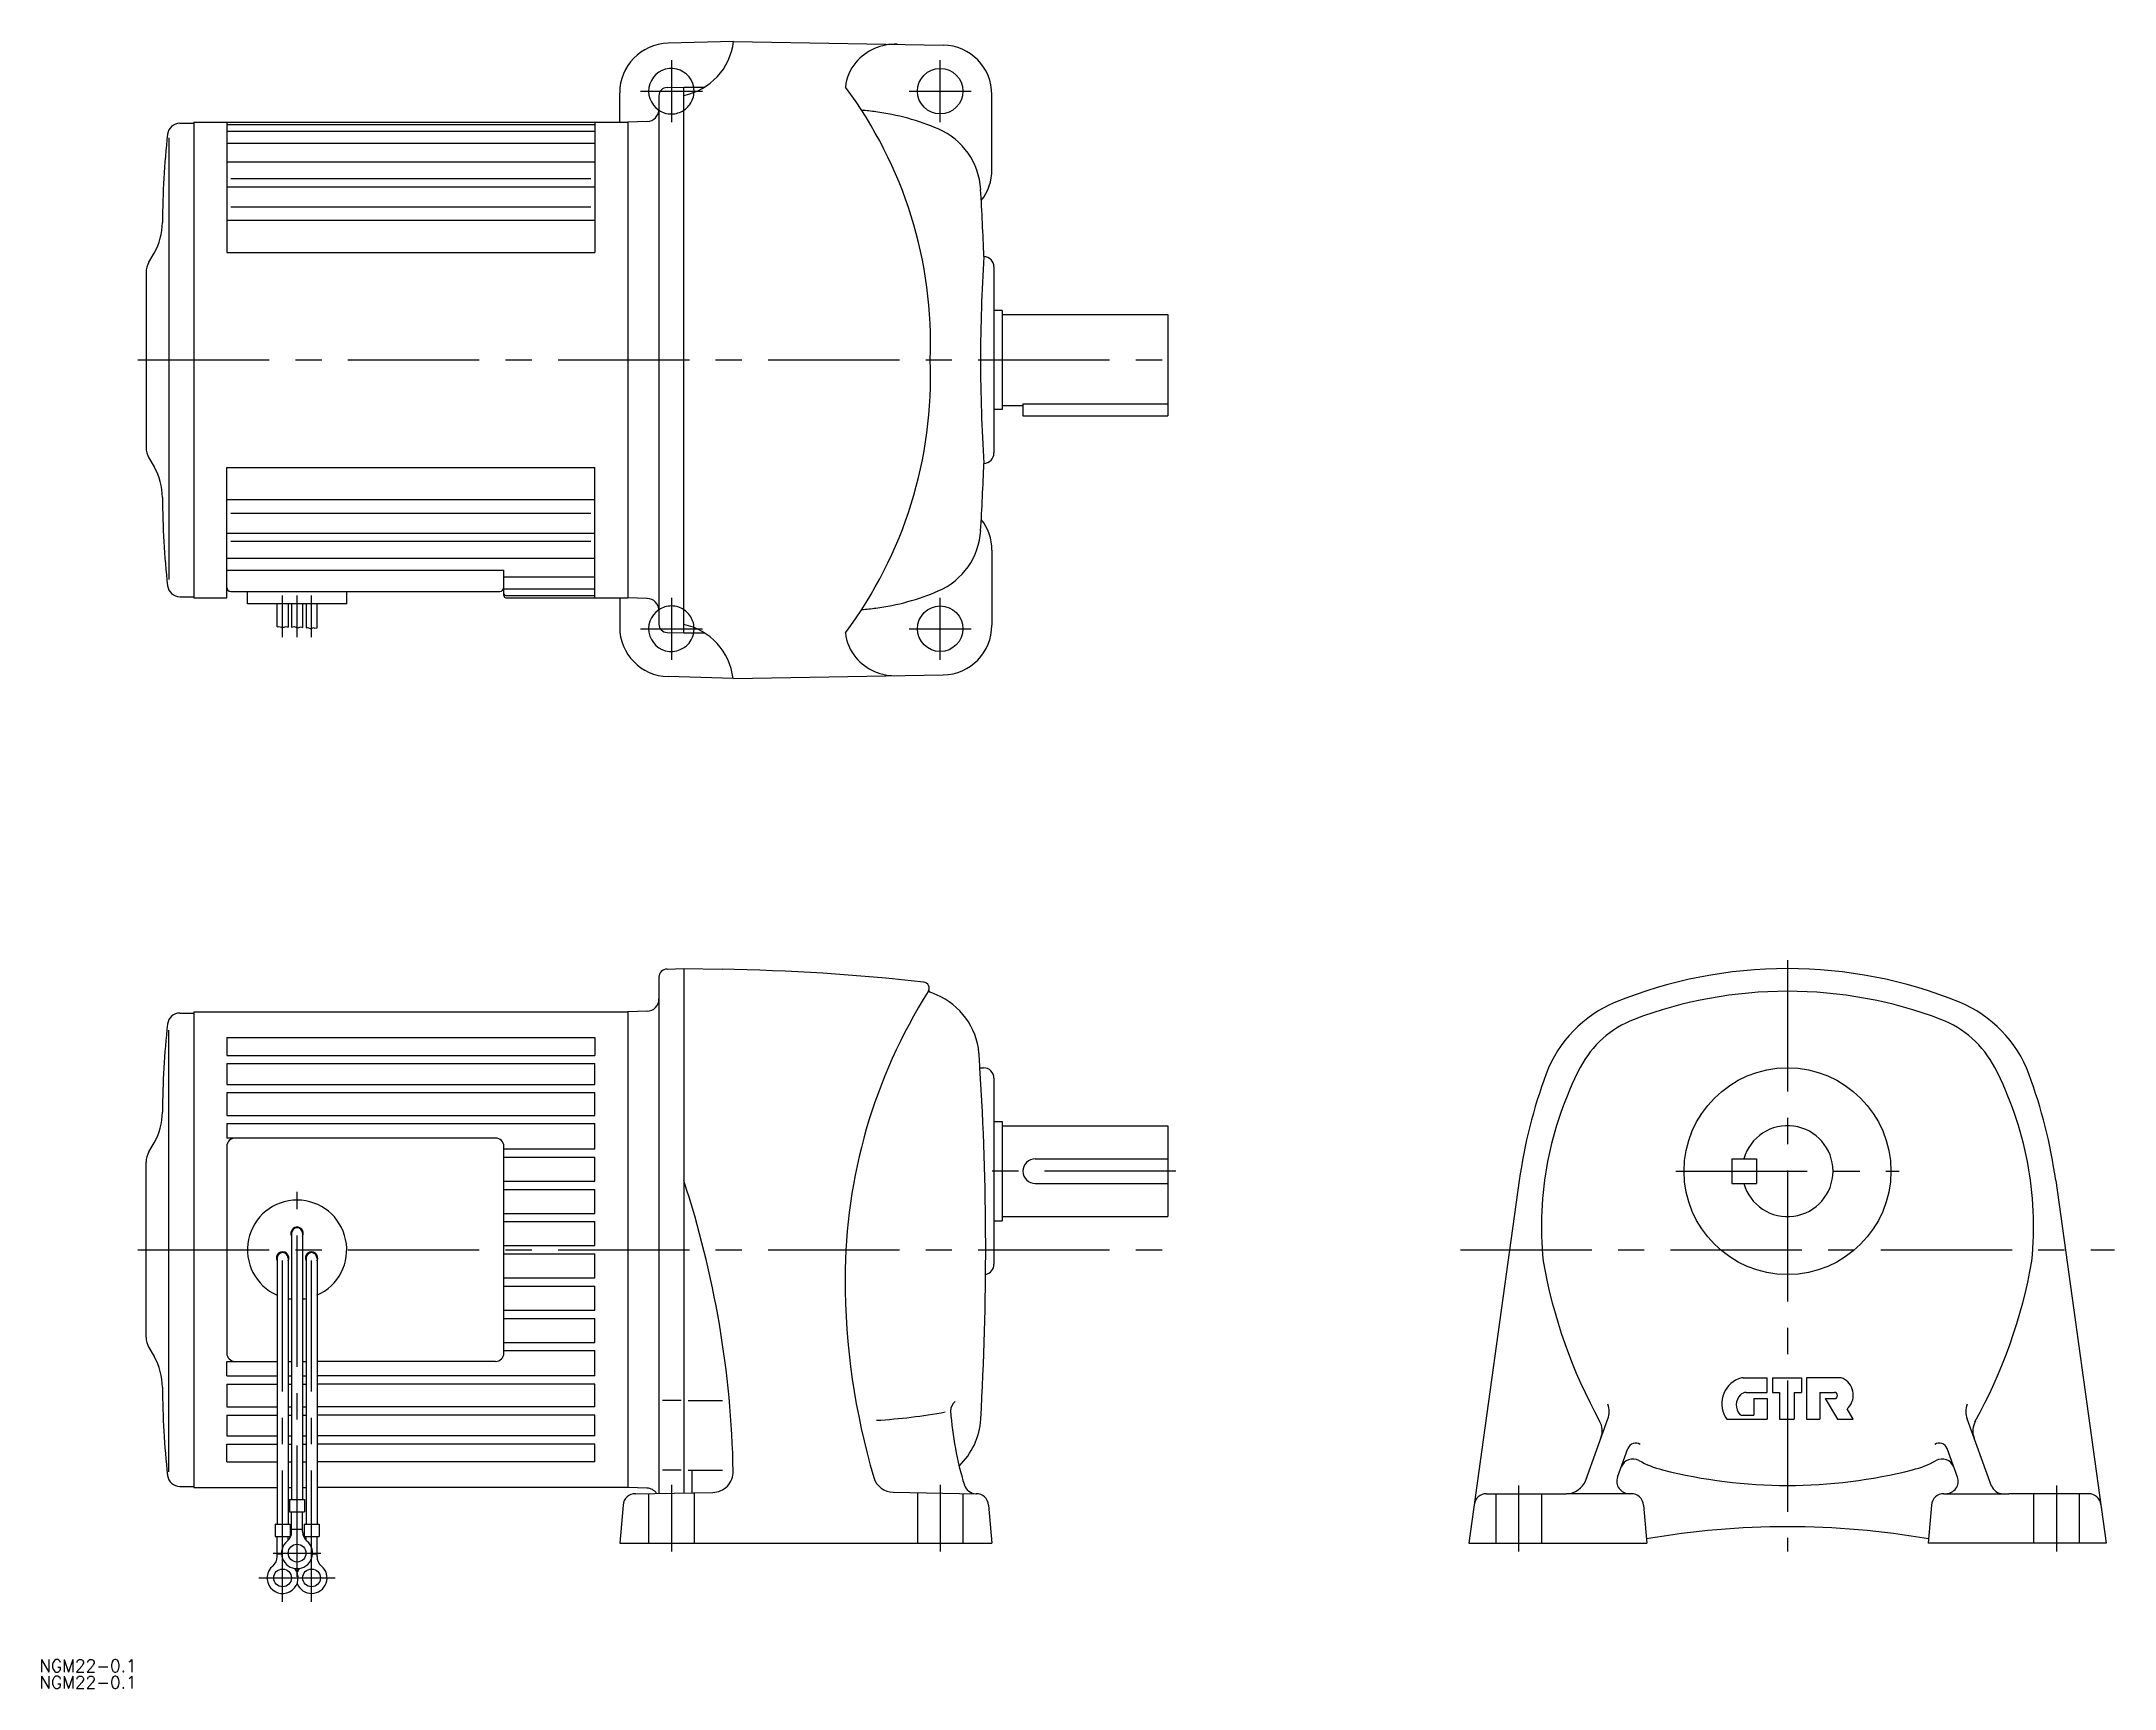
# Model space of a CAD drawing. Extents: x -422 to 79, y -106 to 292.
import ezdxf

# ---------------------------------------------------------------- set-up
doc = ezdxf.new("R2010")
doc.units = 0
doc.linetypes.add('CENTER', pattern=[50.8, 31.75, -6.35, 6.35, -6.35])
doc.linetypes.add('DASHED', pattern=[19.05, 12.7, -6.35])
doc.layers.get('0').update_dxf_attribs({"linetype": 'CONTINUOUS'})
doc.layers.add('CENTER', color=1, linetype='CENTER')
doc.styles.get("Standard").update_dxf_attribs({"font": 'txt.shx', "height": 3, "bigfont": 'bigfont.shx'})

# ---------------------------------------------------------------- blocks, each defined once
blk = doc.blocks.new('*U2')
at = {"color": 7, "linetype": 'CONTINUOUS'}
blk.add_text('NGM22-0.1', height=3, dxfattribs=at).set_placement((-422.69, -102.12))
blk = doc.blocks.new('*U3')
at = {"color": 7, "linetype": 'CONTINUOUS'}
blk.add_text('NGM22-0.1', height=3, dxfattribs=at).set_placement((-422.69, -106.12))

msp = doc.modelspace()

# ---------------------------------------------------------------- linework, layer by layer
at = {"color": 7, "linetype": 'CONTINUOUS'}
for p, q in [((-254.86, 292.18), (-270.68, 291.76)), ((-254.86, 292.21), (-204.16, 291.32)), ((-270.92, 281.07), (-266.87, 281.18)), ((-266.87, 149.18), (-266.87, 281.18)), ((-266.87, 281.18), (-261.79, 281.18)), ((-282.37, 272.68), (-282.37, 279.77)), ((-272.87, 279.07), (-272.87, 151.28)), ((-192.37, 261.18), (-192.37, 279.32)), ((-388.7, 272.43), (-385.37, 272.43)), ((-385.37, 272.68), (-385.37, 157.68)), ((-385.37, 272.68), (-280.37, 272.68)), ((-377.37, 272.68), (-377.37, 241.18)), ((-377.37, 272.14), (-288.37, 272.14)), ((-288.37, 272.68), (-288.37, 241.18)), ((-275.76, 272.84), (-280.37, 272.68)), ((-280.37, 272.68), (-280.37, 157.68)), ((-280.37, 272.68), (-280.37, 157.68)), ((-391.36, 268.86), (-391.36, 162.05)), ((-377.37, 270.48), (-288.37, 270.48)), ((-377.37, 267.6), (-288.37, 267.6)), ((-377.37, 263.07), (-288.37, 263.07)), ((-377.37, 257.04), (-288.37, 257.04)), ((-376.37, 259.03), (-289.37, 259.03)), ((-376.37, 252.23), (-289.37, 252.23)), ((-377.37, 248.95), (-288.37, 248.95)), ((-396.2, 238.84), (-394.93, 241.02)), ((-377.37, 241.18), (-288.37, 241.18)), ((-396.87, 236.34), (-396.87, 194.02)), ((-191.87, 237.68), (-191.87, 192.68)), ((-189.87, 227.18), (-191.87, 227.18)), ((-189.87, 227.18), (-189.87, 203.18)), ((-189.87, 226.18), (-149.87, 226.18)), ((-149.87, 226.18), (-149.87, 204.18)), ((-189.87, 203.18), (-191.87, 203.18)), ((-189.87, 204.18), (-184.87, 204.18)), ((-184.87, 204.59), (-149.87, 204.59)), ((-184.87, 204.59), (-184.87, 201.68)), ((-184.87, 201.68), (-149.87, 201.68)), ((-149.87, 204.18), (-149.87, 201.68)), ((-396.2, 191.52), (-394.93, 189.33)), ((-377.37, 189.18), (-288.37, 189.18)), ((-377.37, 157.68), (-377.37, 189.18)), ((-288.37, 157.68), (-288.37, 189.18)), ((-377.37, 181.41), (-288.37, 181.41)), ((-376.37, 178.13), (-289.37, 178.13)), ((-377.37, 173.31), (-288.37, 173.31)), ((-376.37, 171.32), (-289.37, 171.32)), ((-377.37, 167.28), (-288.37, 167.28)), ((-192.37, 169.18), (-192.37, 151.03)), ((-377.37, 164.38), (-310.37, 164.38)), ((-310.37, 158.18), (-310.37, 164.38)), ((-310.37, 162.75), (-288.37, 162.75)), ((-388.7, 157.93), (-385.37, 157.93)), ((-385.37, 157.68), (-377.37, 157.68)), ((-376.37, 159.18), (-311.37, 159.18)), ((-372.37, 156.18), (-372.37, 158.94)), ((-348.37, 156.18), (-372.37, 156.18)), ((-365.18, 150.63), (-365.18, 156.18)), ((-362.55, 156.18), (-362.55, 150.56)), ((-361.68, 156.18), (-361.68, 150.56)), ((-359.05, 156.18), (-359.05, 150.48)), ((-358.18, 156.18), (-358.18, 150.37)), ((-355.55, 150.38), (-355.55, 156.18)), ((-348.37, 156.18), (-348.37, 158.94)), ((-310.37, 159.87), (-288.37, 159.87)), ((-309.87, 158.22), (-288.37, 158.22)), ((-309.87, 157.68), (-280.37, 157.68)), ((-282.37, 157.68), (-282.37, 150.59)), ((-275.76, 157.52), (-280.37, 157.68)), ((-270.92, 149.28), (-266.87, 149.18)), ((-266.87, 149.18), (-261.86, 149.18)), ((-254.86, 138.18), (-270.68, 138.59)), ((-254.86, 138.15), (-204.16, 139.03)), ((-272.87, 65.89), (-272.87, -58.9)), ((-270.92, 67.89), (-266.87, 68)), ((-266.87, 68), (-257.62, 67.84)), ((-266.87, 68), (-266.87, -58.8)), ((-388.7, 57.25), (-385.37, 57.25)), ((-385.37, 57.5), (-280.37, 57.5)), ((-385.37, 57.5), (-385.37, -57.5)), ((-275.76, 57.66), (-280.37, 57.5)), ((-280.37, 57.5), (-280.37, -57.5)), ((-391.36, -53.69), (-391.36, 53.13)), ((-377.37, 51.29), (-288.37, 51.29)), ((-377.37, 51.29), (-377.37, 47)), ((-288.37, 51.29), (-288.37, 47)), ((-377.37, 47), (-288.37, 47)), ((-377.37, 45), (-377.37, 40)), ((-377.37, 45), (-288.37, 45)), ((-288.37, 40), (-288.37, 45)), ((-195.25, 44), (-194.37, 44)), ((-191.87, 41.5), (-191.87, -3.5)), ((-377.37, 40), (-288.37, 40)), ((-377.37, 38), (-377.37, 32.5)), ((-377.37, 38), (-288.37, 38)), ((-288.37, 32.5), (-288.37, 38)), ((-377.37, 32.5), (-288.37, 32.5)), ((-377.37, 30.5), (-377.37, 27)), ((-377.37, 30.5), (-288.37, 30.5)), ((-288.37, 24.4), (-288.37, 30.5)), ((-191.87, 31), (-189.87, 31)), ((-189.87, 31), (-189.87, 7)), ((-396.2, 23.66), (-394.93, 25.85)), ((-312.37, 27), (-377.37, 27)), ((-189.87, 30), (-149.87, 30)), ((-149.87, 30), (-149.87, 8)), ((-396.87, -21.16), (-396.87, 21.16)), ((-377.37, 25), (-377.37, -25)), ((-310.37, -25), (-310.37, 25)), ((-310.37, 24.4), (-288.37, 24.4)), ((-310.37, 22.4), (-288.37, 22.4)), ((-288.37, 16.6), (-288.37, 22.4)), ((-181.87, 22), (-149.87, 22)), ((-13.5, 22), (-13.5, 16)), ((-13.5, 22), (-7.5, 22)), ((-7.5, 22), (-7.5, 16)), ((-310.37, 16.6), (-288.37, 16.6)), ((-181.87, 16), (-149.87, 16)), ((-64.85, 16.72), (-77.07, -71)), ((-13.5, 16), (-7.5, 16)), ((64.85, 16.72), (77.07, -71)), ((-310.37, 14.6), (-288.37, 14.6)), ((-288.37, 8.8), (-288.37, 14.6)), ((-310.37, 8.8), (-288.37, 8.8)), ((-310.37, 6.8), (-288.37, 6.8)), ((-288.37, 1), (-288.37, 6.8)), ((-191.87, 7), (-189.87, 7)), ((-189.87, 8), (-149.87, 8)), ((-361.68, 4), (-361.68, -60.37)), ((-359.05, 4), (-359.05, -60.37)), ((-310.37, 1), (-288.37, 1)), ((-365.18, -2), (-365.18, -66.37)), ((-362.55, -2), (-362.55, -66.37)), ((-358.18, -2), (-358.18, -66.37)), ((-355.55, -2), (-355.55, -66.37)), ((-310.37, -1), (-288.37, -1)), ((-288.37, -6.8), (-288.37, -1)), ((-310.37, -6.8), (-288.37, -6.8)), ((-310.37, -8.8), (-288.37, -8.8)), ((-288.37, -14.6), (-288.37, -8.8)), ((-310.37, -14.6), (-288.37, -14.6)), ((-310.37, -16.6), (-288.37, -16.6)), ((-288.37, -22.4), (-288.37, -16.6)), ((-396.2, -23.66), (-394.93, -25.85)), ((-310.37, -22.4), (-288.37, -22.4)), ((-310.37, -24.4), (-288.37, -24.4)), ((-288.37, -30.5), (-288.37, -24.4)), ((-377.37, -27), (-365.18, -27)), ((-377.37, -30.5), (-377.37, -27)), ((-362.55, -27), (-361.68, -27)), ((-359.05, -27), (-358.18, -27)), ((-312.37, -27), (-355.55, -27)), ((-377.37, -30.5), (-365.18, -30.5)), ((-377.37, -32.5), (-377.37, -38)), ((-377.37, -32.5), (-365.18, -32.5)), ((-362.55, -30.5), (-361.68, -30.5)), ((-362.55, -32.5), (-361.68, -32.5)), ((-359.05, -30.5), (-358.18, -30.5)), ((-359.05, -32.5), (-358.18, -32.5)), ((-288.37, -30.5), (-355.55, -30.5)), ((-288.37, -32.5), (-355.55, -32.5)), ((-288.37, -38), (-288.37, -32.5)), ((-10.73, -31), (-4.9, -31)), ((-9.97, -34.5), (-4.9, -34.5)), ((-4.9, -34.5), (-4.9, -31)), ((-3.65, -31), (-3.65, -34.5)), ((-3.65, -31), (3.35, -31)), ((-3.65, -34.5), (-1.9, -34.5)), ((-1.9, -34.5), (-1.9, -41)), ((1.6, -34.5), (1.6, -41)), ((1.6, -34.5), (3.35, -34.5)), ((3.35, -31), (3.35, -34.5)), ((4.6, -31), (4.6, -41)), ((12.68, -31), (4.6, -31)), ((7.85, -34.5), (7.85, -41)), ((7.85, -34.5), (11.35, -34.5)), ((-377.37, -38), (-365.18, -38)), ((-377.37, -40), (-377.37, -45)), ((-377.37, -40), (-365.18, -40)), ((-362.55, -38), (-361.68, -38)), ((-362.55, -40), (-361.68, -40)), ((-359.05, -38), (-358.18, -38)), ((-359.05, -40), (-358.18, -40)), ((-288.37, -38), (-355.55, -38)), ((-288.37, -40), (-355.55, -40)), ((-288.37, -45), (-288.37, -40)), ((-267.49, -36.5), (-271.99, -36.5)), ((-265.79, -36.5), (-257.54, -36.5)), ((-11.18, -40), (-8.15, -40)), ((-8.15, -36), (-4.9, -36)), ((-8.15, -36), (-8.15, -40)), ((-4.9, -36), (-4.9, -41)), ((9.1, -36), (12.1, -41)), ((9.1, -36), (11.35, -36)), ((15.9, -41), (14.4, -38.5)), ((-377.37, -45), (-365.18, -45)), ((-362.55, -45), (-361.68, -45)), ((-359.05, -45), (-358.18, -45)), ((-288.37, -45), (-355.55, -45)), ((-48.8, -55.71), (-43.41, -40.9)), ((-14.7, -41), (-4.9, -41)), ((-1.9, -41), (1.6, -41)), ((4.6, -41), (7.85, -41)), ((12.1, -41), (15.9, -41)), ((49.34, -57.18), (43.41, -40.9)), ((-377.37, -51.29), (-377.37, -47)), ((-377.37, -47), (-365.18, -47)), ((-362.55, -47), (-361.68, -47)), ((-359.05, -47), (-358.18, -47)), ((-288.37, -47), (-355.55, -47)), ((-288.37, -51.29), (-288.37, -47)), ((-41.09, -54.97), (-38.58, -48.08)), ((41.08, -54.97), (38.58, -48.08)), ((-377.37, -51.29), (-365.18, -51.29)), ((-362.55, -51.29), (-361.68, -51.29)), ((-359.05, -51.29), (-358.18, -51.29)), ((-288.37, -51.29), (-355.55, -51.29)), ((-267.49, -53.32), (-271.99, -53.32)), ((-265.79, -53.32), (-257.54, -53.32)), ((-264.87, -58.71), (-264.87, -53.32)), ((-388.7, -57.25), (-385.37, -57.25)), ((-385.37, -57.5), (-365.18, -57.5)), ((-362.55, -57.5), (-361.68, -57.5)), ((-359.05, -57.5), (-358.18, -57.5)), ((-280.37, -57.5), (-355.55, -57.5)), ((-275.76, -57.66), (-280.37, -57.5)), ((-278.57, -59), (-259.82, -58.67)), ((-216.22, -58.65), (-196.17, -59)), ((-72.79, -59), (-53.5, -59)), ((-38.27, -59), (-53.5, -59)), ((-37.8, -59), (-38.27, -59)), ((37.8, -59), (38.27, -59)), ((38.27, -59), (53.5, -59)), ((72.79, -59), (53.5, -59)), ((-362.18, -60.37), (-362.18, -63.37)), ((-362.18, -60.37), (-358.55, -60.37)), ((-362.18, -63.37), (-358.55, -63.37)), ((-361.68, -68.18), (-361.68, -63.37)), ((-359.05, -68.18), (-359.05, -63.37)), ((-358.55, -60.37), (-358.55, -63.37)), ((-281.56, -61.74), (-282.37, -71)), ((-193.18, -61.74), (-192.37, -71)), ((-34.81, -61.74), (-34, -71)), ((34.81, -61.74), (34, -71)), ((-365.68, -66.37), (-365.68, -69.37)), ((-365.68, -66.37), (-362.05, -66.37)), ((-365.68, -69.37), (-362.05, -69.37)), ((-365.18, -74.18), (-365.18, -69.37)), ((-362.55, -70.3), (-362.55, -69.37)), ((-362.05, -66.37), (-362.05, -69.37)), ((-361.68, -67.57), (-359.05, -67.57)), ((-358.68, -66.37), (-358.68, -69.37)), ((-358.68, -66.37), (-355.05, -66.37)), ((-358.68, -69.37), (-355.05, -69.37)), ((-358.18, -70.3), (-358.18, -69.37)), ((-355.55, -74.18), (-355.55, -69.37)), ((-355.05, -66.37), (-355.05, -69.37)), ((-365.18, -73.57), (-364.12, -73.57)), ((-356.62, -73.57), (-355.55, -73.57)), ((-282.37, -71), (-192.37, -71)), ((-77.07, -71), (-34, -71)), ((77.07, -71), (34, -71))]:
    msp.add_line(p, q, dxfattribs=at)
at = {"color": 3, "linetype": 'CONTINUOUS'}
for p, q in [((-365.18, 150.63), (-364.75, 150.75)), ((-364.75, 150.75), (-364.11, 150.58)), ((-364.11, 150.58), (-363.47, 150.58)), ((-363.47, 150.58), (-363.04, 150.7)), ((-363.04, 150.7), (-362.55, 150.56)), ((-361.68, 150.56), (-361.04, 150.7)), ((-361.04, 150.7), (-360.23, 150.41)), ((-360.23, 150.41), (-359.34, 150.62)), ((-359.34, 150.62), (-359.05, 150.48)), ((-358.18, 150.37), (-357.84, 150.45)), ((-357.84, 150.45), (-356.99, 150.15)), ((-356.99, 150.15), (-356.4, 150.45)), ((-356.4, 150.45), (-356.05, 150.28)), ((-356.05, 150.28), (-355.55, 150.38))]:
    msp.add_line(p, q, dxfattribs=at)
at = {"color": 3, "linetype": 'DASHED'}
for p, q in [((-275.37, -58.94), (-275.37, -71)), ((-264.37, -58.75), (-264.37, -71)), ((-210.37, -58.75), (-210.37, -71)), ((-199.37, -58.94), (-199.37, -71)), ((-70.5, -59), (-70.5, -71)), ((-59.5, -59), (-59.5, -71)), ((59.5, -59), (59.5, -71)), ((70.5, -59), (70.5, -71))]:
    msp.add_line(p, q, dxfattribs=at)
at = {"color": 7, "linetype": 'CONTINUOUS'}
for centre, radius in [((-204.87, 280.18), 5.5), ((-204.87, 150.18), 5.5), ((0, 19), 25), ((-360.37, -73.37), 2.15), ((-363.87, -79.37), 2.15), ((-356.87, -79.37), 2.15)]:
    msp.add_circle(centre, radius, dxfattribs=at)
for centre, radius, start, end in [((-270.37, 279.77), 12, 91.5003, 180), ((-269.76, 293.89), 15, 281.1073, 353.4449), ((-215.93, 279.53), 12, 86.7611, 140.8434), ((-204.37, 279.32), 12, 0, 88.9997), ((-216.87, 279.97), 11, 139.4932, 173.6387), ((-269.87, 280.18), 5.5, 10.4757, 236.8025), ((-270.87, 279.07), 2, 91.5, 180), ((-310.92, 219.13), 103.73, 357.8144, 36.7435), ((-275.87, 275.84), 3, 272.0004, 0), ((-388.7, 269.43), 3, 90, 173.594), ((-227.87, 218.68), 57, 82.4693, 85.9763), ((-227.87, 218.68), 57, 66.7126, 82.4689), ((-212.05, 255.42), 17, 3.3775, 66.7126), ((-192.93, 247.45), 200, 173.594, 179.7127), ((-204.37, 261.18), 12, 321.8411, 0), ((-893.87, 215.18), 700, 2.04696, 3.37773), ((-407.92, 248.52), 15, 329.9995, 359.7127), ((-391.87, 236.34), 5, 149.9997, 180), ((204.88, 214.75), 400, 176.356, 179.9394), ((-194.37, 237.68), 2.5, 0, 88.7855), ((-310.92, 211.22), 103.73, 323.2565, 2.1856), ((204.88, 215.6), 400, 180.0606, 183.644), ((-391.87, 194.02), 5, 180, 210.0003), ((-194.37, 192.68), 2.5, 271.2145, 0), ((-407.92, 181.83), 15, 0.2869, 30.0001), ((-893.87, 215.18), 700, 356.6171, 357.95331), ((-192.93, 182.91), 200, 180.2874, 186.406), ((-204.37, 169.18), 12, 0, 38.1589), ((-212.05, 174.94), 17, 293.2874, 356.6225), ((-388.7, 160.93), 3, 186.406, 270), ((-376.37, 160.18), 1, 180, 270), ((-311.37, 160.18), 1, 270, 0), ((-309.87, 158.72), 0.5, 180, 270), ((-309.87, 158.18), 0.5, 180, 270), ((-275.87, 154.52), 3, 0, 88.0005), ((-227.87, 211.68), 57, 277.5311, 293.2874), ((-270.37, 150.59), 12, 180, 268.4997), ((-269.87, 150.18), 5.5, 123.1976, 349.5243), ((-270.87, 151.28), 2, 180, 268.5), ((-269.87, 136.5), 15, 6.4304, 78.463), ((-227.87, 211.68), 57, 274.0237, 277.5307), ((-204.37, 151.03), 12, 271.0003, 0), ((-216.87, 150.39), 11, 186.3613, 220.5068), ((-215.93, 150.82), 12, 219.1566, 273.2389), ((-270.87, 65.89), 2, 91.4977, 180), ((-266.87, -462.08), 530, 83.7174, 89.0007), ((0, -42), 110, 90, 112.2024), ((0, -42), 110, 67.7979, 90), ((-275.87, 60.66), 3, 272, 0), ((-97.87, -7), 130, 147.7116, 180), ((-209.03, 63.25), 1.5, 327.7118, 83.7175), ((-207.1, 62.72), 0.5, 164.6766, 248.6154), ((-228.07, 9.18), 57, 66.9629, 68.6151), ((-212.42, 45.99), 17, 5.317, 66.9629), ((0, -42), 104.5, 90, 110.7678), ((0, -42), 104.5, 69.2322, 90), ((-388.7, 54.25), 3, 90, 173.594), ((-30.23, 32.07), 30, 112.202, 159.6), ((-28.37, 32.8), 24.5, 110.7676, 152.6867), ((28.37, 32.8), 24.5, 27.3133, 69.2324), ((30.23, 32.07), 30, 20.4, 67.798), ((-192.93, 32.27), 200, 173.594, 179.7126), ((-893.87, 0), 700, 3.60382, 3.89595), ((-893.87, 0), 700, 356.64261, 3.60382), ((-194.37, 41.5), 2.5, 0, 90), ((56, 0), 122, 159.6003, 172.1209), ((24.5, 5.5), 84, 152.6869, 185.6307), ((-24.5, 5.5), 84, 354.3693, 27.3132), ((-56, 0), 122, 7.8791, 20.3998), ((-407.92, 33.35), 15, 329.9999, 359.7131), ((-375.37, 25), 2, 90, 180), ((-312.37, 25), 2, 0, 90), ((0, 19), 11, 195.8266, 164.1734), ((-391.87, 21.16), 5, 149.9997, 180), ((-181.87, 19), 3, 90, 270), ((-494.87, -58.22), 240, 1.1075, 18.1949), ((-360.37, 0), 12, 293.6563, 246.3435), ((-360.37, 4), 1.5, 331.2427, 208.7572), ((-360.37, 4), 1.31, 0, 180), ((-363.87, -2), 1.5, 331.2427, 208.7572), ((-363.87, -2), 1.31, 0, 180), ((-356.87, -2), 1.5, 331.2427, 208.7572), ((-356.87, -2), 1.31, 0, 180), ((-194.37, -3.5), 2.5, 280.9345, 0), ((64, 19), 125, 190.0164, 208.9069), ((-64, 19), 125, 331.0028, 349.9836), ((-57.87, -7), 170, 180, 196.4235), ((-360.37, 0), 12, 259.5087, 263.7085), ((-360.37, 0), 12, 276.2913, 280.4912), ((-391.87, -21.16), 5, 180, 210.0003), ((-375.37, -25), 2, 180, 270), ((-312.37, -25), 2, 270, 0), ((-407.92, -33.35), 15, 0.2873, 30.0005), ((-192.93, -32.27), 200, 180.2873, 186.406), ((-9.4, -37.24), 6.5, 112.3525, 215.3745), ((-10.73, -34), 3, 90, 112.3527), ((-9.97, -36.5), 2, 90, 135.5462), ((11.35, -35.25), 0.75, 270, 90), ((12.68, -33), 2, 59.1331, 90), ((11.4, -35.15), 4.5, 311.8104, 59.133), ((-229.09, 100.86), 142.39, 273.5636, 280.3001), ((-199.37, -39), 3, 129.0888, 180), ((-122.56, -33.39), 80, 184.0191, 197.0753), ((-48.11, -39.19), 5, 339.9976, 21.2148), ((-8.9, -37.55), 3.5, 135.5461, 220.529), ((-11.18, -39.5), 0.5, 220.5302, 270), ((48.11, -39.19), 5, 158.7852, 200.0023), ((-212.04, -40), 17, 313.65, 356.6428), ((-49.8, -43.84), 5, 339.9985, 28.9065), ((49.8, -43.84), 5, 151.0935, 199.9996), ((-36.7, -48.76), 2, 56.6841, 159.9963), ((36.7, -48.76), 2, 20.0037, 123.3159), ((-388.7, -54.25), 3, 186.406, 270), ((-259.91, -53.67), 5, 271.0001, 1.1077), ((-216.13, -53.65), 5, 196.4233, 269.0006), ((-38.27, -56), 3, 159.999, 270), ((-37.39, -53.6), 3, 61.0896, 159.9962), ((-24.34, -29.96), 24, 241.0894, 255.7679), ((0, 66), 123, 255.768, 270), ((0, 66), 123, 270, 284.2321), ((24.34, -29.96), 24, 284.2321, 298.9097), ((37.39, -53.6), 3, 20.0001, 118.9102), ((38.27, -56), 3, 270, 20.0014), ((-278.57, -62), 3, 90, 175.0005), ((-275.87, -60.66), 3, 35.6527, 88), ((-196.17, -56), 3, 197.0752, 269.0006), ((-196.17, -62), 3, 5.0004, 90), ((-72.79, -62), 3, 90, 172.0691), ((-53.5, -54), 5, 270, 339.9987), ((-37.8, -62), 3, 5.0004, 90), ((37.8, -62), 3, 90, 175), ((52.1, -56), 3, 199.9997, 270), ((72.79, -62), 3, 7.9317, 90), ((-364.68, -68.18), 3, 309.7364, 0), ((-356.05, -68.18), 3, 180, 230.2633), ((0, -267), 200, 80.1848, 99.8152), ((-368.18, -74.18), 3, 309.7364, 0), ((-360.37, -73.37), 3.75, 129.7369, 50.2634), ((-352.55, -74.18), 3, 180, 230.2633), ((-363.87, -79.37), 3.75, 129.7369, 37.5877), ((-356.87, -79.37), 3.75, 201.0318, 50.2634), ((-356.87, -79.37), 3.75, 142.4118, 158.9677)]:
    msp.add_arc(centre, radius, start, end, dxfattribs=at)
at = {"color": 3, "linetype": 'DASHED'}
for centre, start, end in [((-269.87, 280.18), 236.8025, 10.4757), ((-269.87, 150.18), 349.5243, 123.1976)]:
    msp.add_arc(centre, 5.5, start, end, dxfattribs=at)
at = {"layer": 'CENTER', "color": 1, "linetype": 'CENTER'}
for p, q in [((-269.87, 287.68), (-269.87, 272.68)), ((-204.87, 272.68), (-204.87, 287.68)), ((-277.37, 280.18), (-262.37, 280.18)), ((-212.37, 280.18), (-197.37, 280.18)), ((-398.87, 215.18), (-147.87, 215.18)), ((-363.87, 148.15), (-363.87, 158.18)), ((-360.37, 148.15), (-360.37, 158.18)), ((-356.87, 148.15), (-356.87, 158.18)), ((-269.87, 157.68), (-269.87, 142.68)), ((-204.87, 142.68), (-204.87, 157.68)), ((-277.37, 150.18), (-262.37, 150.18)), ((-212.37, 150.18), (-197.37, 150.18)), ((0, 70), (0, -73)), ((-147.87, 19), (-196.13, 19)), ((-27, 19), (27, 19)), ((-360.37, -79.12), (-360.37, 14)), ((-398.87, 0), (-147.87, 0)), ((-363.87, -85.12), (-363.87, 1.5)), ((-356.87, -85.12), (-356.87, 1.5)), ((-79.07, 0), (79.07, 0)), ((-269.87, -56.85), (-269.87, -73)), ((-204.87, -56.85), (-204.87, -73)), ((-65, -73), (-65, -57)), ((65, -57), (65, -73)), ((-366.12, -73.37), (-354.62, -73.37)), ((-369.62, -79.37), (-351.12, -79.37))]:
    msp.add_line(p, q, dxfattribs=at)

# ---------------------------------------------------------------- block references
at = {"color": 7, "linetype": 'CONTINUOUS'}
for name in ['*U2', '*U3']:
    msp.add_blockref(name, (0, 0), dxfattribs=at)

doc.saveas('drawing.dxf')
